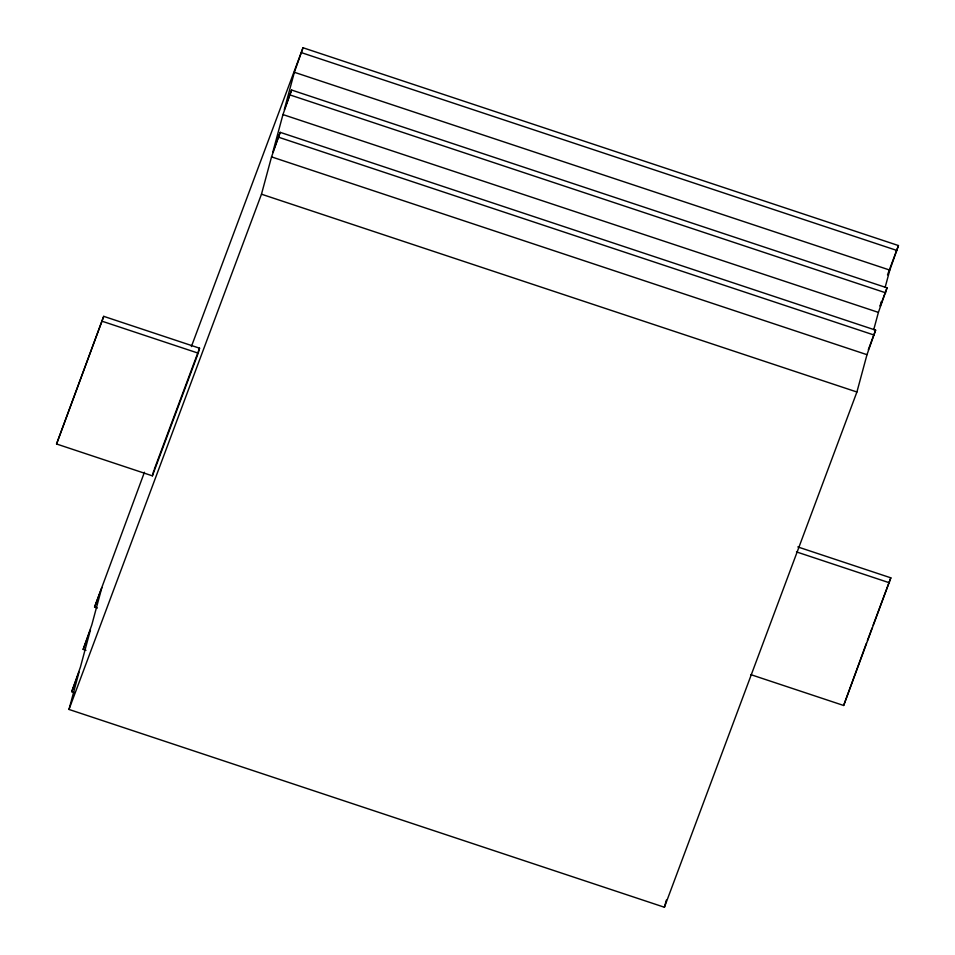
<?xml version="1.0" encoding="UTF-8"?>
<svg xmlns="http://www.w3.org/2000/svg" width="955" height="955" viewBox="0 0 955 955"><rect width="100%" height="100%" fill="white"/><g stroke="black" fill="none" stroke-linecap="round" stroke-linejoin="round"><path stroke-width="1.43" d="M56.548 443.991L103.713 316.344L199.559 348.193L198.21 353.159L152.382 475.841L56.548 443.991L103.713 316.344M74.574 692.626L71.744 691.683L80.399 667.151L90.462 629.823L83.157 649.388L85.986 650.319M83.157 649.388L91.811 624.845L101.875 587.528L94.569 607.094L97.398 608.025M94.569 607.094L144.432 472.248M873.741 329.618L878.397 312.392L887.04 287.849L291.609 90.045L282.955 114.576L272.891 151.905L280.197 132.339L875.628 330.155L866.985 354.687L856.91 392.004L664.417 907.25L68.987 709.446L79.05 672.117L71.744 691.683M152.382 475.841L153.731 470.863M68.987 709.446L261.479 194.199L271.542 156.883L280.197 132.339M885.154 287.312L889.809 270.098L898.452 245.554L303.022 47.75L294.367 72.282L284.304 109.61L291.609 90.045M664.417 907.25L666.363 900.076M880.128 305.982L881.286 301.673M750.642 674.576L843.659 705.482L866.352 643.348M843.659 705.482L890.836 577.835L797.807 546.929M191.382 346.57L303.022 47.75M154.244 469.466L199.559 348.193M887.505 274.885L898.452 245.554M880.259 306.018L887.04 287.849M868.322 349.709L875.628 330.155M867.403 640.566L872.082 628.02M873.121 625.227L890.836 577.835M301.673 52.728L897.115 250.532M294.367 72.282L889.809 270.098M290.26 95.022L885.703 292.827M282.955 114.576L878.397 312.392M278.848 137.317L874.291 335.121M271.542 156.883L866.985 354.687M261.479 194.199L856.91 392.004M102.376 321.322L198.21 353.159M796.47 551.906L889.487 582.813"/></g></svg>
